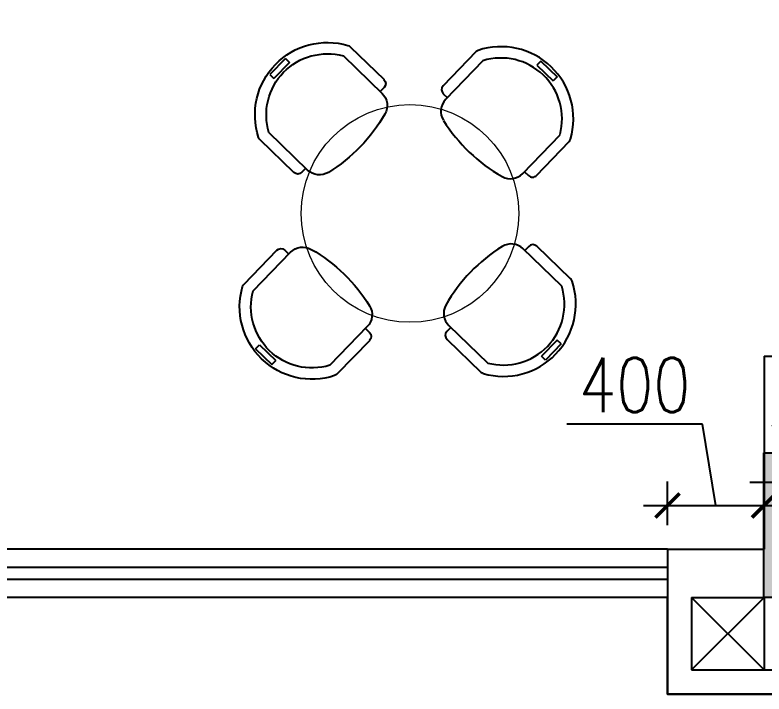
# Model space of a CAD drawing. Extents: x -32840 to 422982, y 280745 to 888746.
# Drawn here: x 100174 to 103278, y 804288 to 807103 of the extents above; entities that cross this region are included whole.
import ezdxf

# ---------------------------------------------------------------- set-up
doc = ezdxf.new("R2010")
doc.units = 0
doc.header["$LTSCALE"] = 1000
doc.header["$PDMODE"] = 3
doc.linetypes.add('CONTINOUS', pattern=[0])
doc.linetypes.add('HIDDEN', pattern=[0.375, 0.25, -0.125])
doc.layers.get('Defpoints').update_dxf_attribs({"linetype": 'HIDDEN'})
for name, color, linetype in [('a-dim', 3, 'Continuous'), ('A-duct', 1, 'Continuous'), ('A-WALL', 7, 'CONTINOUS'), ('a-win', 1, 'Continuous'), ('S-RCWALL', 10, 'Continuous'), ('S-RCWALL HATCH', 165, 'Continuous')]:
    doc.layers.add(name, color=color, linetype=linetype)
doc.layers.add('N-FURN', color=1, linetype='Continuous', lineweight=20)
doc.layers.add('RA-Furniture', color=1, linetype='Continuous', lineweight=25)
doc.styles.add('ROMANS', font='romans.shx', dxfattribs={"width": 0.8})
doc.dimstyles.new('dim-1', dxfattribs={"dimscale": 100, "dimtxt": 2.25, "dimasz": 1, "dimexe": 1, "dimexo": 1, "dimgap": 0.5, "dimtad": 1, "dimdec": 0, "dimzin": 3, "dimdsep": 46, "dimtxsty": 'ROMANS', "dimblk": 'ARCHTICK', "dimcen": 0.0625, "dimdle": 1, "dimclrd": 256, "dimclre": 256, "dimclrt": 6, "dimadec": 0, "dimazin": 0, "dimtfac": 1, "dimtdec": 0, "dimtix": 1, "dimtmove": 1, "dimatfit": 3, "dimfxl": 1, "dimfrac": 2, "dimtolj": 1, "dimtzin": 3, "dimarcsym": 0})

# ---------------------------------------------------------------- blocks, each defined once
blk = doc.blocks.new('_ArchTick')
at = {"color": 0, "linetype": 'ByBlock', "const_width": 0.15}
blk.add_lwpolyline([(-0.5, -0.5), (0.5, 0.5)], dxfattribs=at)
blk = doc.blocks.new('*D1308')
at = {"layer": 'a-dim', "lineweight": -2, "transparency": 16777216}
for p, q in [((103023.5, 805406.7, 0), (102460.7, 805406.7, 0)), ((103077.9, 805069.4, 0), (103023.5, 805406.7, 0)), ((102877.9, 804987.9, 0), (102877.9, 805169.4, 0)), ((103277.9, 804987.9, 0), (103277.9, 805169.4, 0)), ((102777.9, 805069.4, 0), (103377.9, 805069.4, 0))]:
    blk.add_line(p, q, dxfattribs=at)
at = {"layer": 'Defpoints', "color": 0, "transparency": 16777216}
for p in [(103277.9, 805069.4, 0), (102877.9, 804887.9, 0), (103277.9, 804887.9, 0)]:
    blk.add_point(p, dxfattribs=at)
at = {"layer": 'a-dim', "lineweight": -2, "transparency": 16777216, "xscale": 100, "yscale": 100, "zscale": 100, "rotation": 180}
blk.add_blockref('_ArchTick', (102877.9, 805069.4, 0), dxfattribs=at)
at = {"layer": 'a-dim', "lineweight": -2, "transparency": 16777216, "xscale": 100, "yscale": 100, "zscale": 100}
blk.add_blockref('_ArchTick', (103277.9, 805069.4, 0), dxfattribs=at)
at = {"layer": 'a-dim', "color": 6, "transparency": 16777216, "insert": (102742.1, 805569.2, 0), "char_height": 225, "attachment_point": 5, "style": 'ROMANS'}
blk.add_mtext('\\A1;400', dxfattribs=at)
blk = doc.blocks.new('*D1425')
at = {"layer": 'a-dim', "lineweight": -2, "transparency": 16777216}
for p, q in [((103927.9, 805165.2, 0), (103219.3, 805165.2, 0)), ((104127.8, 804890.2, 0), (103927.9, 805165.2, 0)), ((103577.9, 804787.9, 0), (103577.9, 804990.2, 0)), ((104677.8, 804787.9, 0), (104677.8, 804990.2, 0)), ((103477.9, 804890.2, 0), (104777.8, 804890.2, 0))]:
    blk.add_line(p, q, dxfattribs=at)
at = {"layer": 'Defpoints', "color": 0, "transparency": 16777216}
for p in [(104677.8, 804890.2, 0), (103577.9, 804687.9, 0), (104677.8, 804687.9, 0)]:
    blk.add_point(p, dxfattribs=at)
at = {"layer": 'a-dim', "lineweight": -2, "transparency": 16777216, "xscale": 100, "yscale": 100, "zscale": 100, "rotation": 180}
blk.add_blockref('_ArchTick', (103577.9, 804890.2, 0), dxfattribs=at)
at = {"layer": 'a-dim', "lineweight": -2, "transparency": 16777216, "xscale": 100, "yscale": 100, "zscale": 100}
blk.add_blockref('_ArchTick', (104677.8, 804890.2, 0), dxfattribs=at)
at = {"layer": 'a-dim', "color": 6, "transparency": 16777216, "insert": (103573.6, 805327.7, 0), "char_height": 225, "attachment_point": 5, "style": 'ROMANS'}
blk.add_mtext('\\A1;1100', dxfattribs=at)
blk = doc.blocks.new('CH1')
at = {"layer": 'RA-Furniture'}
for p, q in [((-0.92, -2.02), (2.83, -2.02)), ((-0.92, -2.02), (-0.92, -2.96)), ((2.83, -2.02), (2.83, -2.96)), ((-0.92, -2.96), (2.83, -2.96)), ((-9.78, -8.39), (-9.78, -16.19)), ((-7.9, -8.62), (-7.9, -17.56)), ((9.82, -17.56), (9.82, -8.62)), ((11.69, -16.19), (11.69, -8.39)), ((-8.84, -17.13), (-7.9, -17.13)), ((9.82, -17.13), (10.75, -17.13))]:
    blk.add_line(p, q, dxfattribs=at)
for centre, radius, start, end in [((0.96, -13.52), 12, 27.6754, 152.3246), ((0.96, -13.52), 10.12, 28.955, 151.045), ((-8.84, -8.39), 0.937, 152.3246, 180), ((10.75, -8.39), 0.937, 0, 27.6754), ((-8.84, -16.19), 0.937, 180, 270), ((10.75, -16.19), 0.937, 270, 0), ((-5.09, -17.56), 2.81, 180, 255.7555), ((7, -17.56), 2.81, 284.2445, 0), ((0.96, 6.25), 27.38, 255.7555, 284.2445)]:
    blk.add_arc(centre, radius, start, end, dxfattribs=at)
blk = doc.blocks.new('NEWGR')
at = {"layer": 'S-RCWALL HATCH'}
blk.add_hatch(color=253, dxfattribs=at).paths.add_polyline_path([(240967.9, 389431.2), (241267.9, 389431.2), (241267.9, 388831.2), (240967.9, 388831.2)])
at = {"layer": 'S-RCWALL'}
blk.add_lwpolyline([(240967.9, 389431.2), (241267.9, 389431.2), (241267.9, 388831.2), (240967.9, 388831.2)], close=True, dxfattribs=at)

msp = doc.modelspace()

# ---------------------------------------------------------------- linework, layer by layer
at = {"layer": 'A-duct'}
for p, q in [((103277.9, 804387.9, 0), (102977.9, 804687.9, 0)), ((103277.9, 804687.9, 0), (102977.9, 804387.9, 0)), ((103277.9, 804687.9, 0), (103277.9, 804387.9, 0))]:
    msp.add_line(p, q, dxfattribs=at)
at = {"layer": 'A-WALL'}
for p, q in [((103277.9, 805687.9, 0), (103277.9, 804887.9, 0)), ((103277.9, 805687.9, 0), (103477.9, 805687.9, 0)), ((102877.9, 804887.9, 0), (102877.9, 804287.9, 0)), ((102877.9, 804887.9, 0), (103277.9, 804887.9, 0)), ((102977.9, 804687.9, 0), (102977.9, 804387.9, 0)), ((102977.9, 804687.9, 0), (103277.9, 804687.9, 0)), ((102977.9, 804387.9, 0), (103377.9, 804387.9, 0)), ((102877.9, 804287.9, 0), (103577.9, 804287.9, 0))]:
    msp.add_line(p, q, dxfattribs=at)
at = {"layer": 'A-WALL', "elevation": 0, "flags": 128}
msp.add_lwpolyline([(109377.9, 825287.9), (113977.9, 825287.7), (113977.9, 808587.7), (108177.9, 808587.9), (108177.9, 808587.9), (106477.9, 808587.9), (106477.9, 808587.9), (103477.9, 808587.9), (103477.9, 805287.9), (103577.9, 805287.9), (103577.9, 804287.9), (102877.9, 804287.9), (102877.9, 804687.9), (91377.9, 804687.9), (91377.9, 804287.9), (90677.9, 804287.9), (90677.9, 805287.9), (84677.9, 805287.9), (84677.9, 805287.9), (83477.9, 805287.9), (83477.9, 805287.9), (78577.9, 805287.9), (78577.9, 818487.9)], dxfattribs=at)
at = {"layer": 'a-win'}
for p, q in [((102877.9, 804887.9, 0), (97477.9, 804887.9, 0)), ((102877.9, 804812.9, 0), (97477.9, 804812.9, 0)), ((102877.9, 804762.9, 0), (97477.9, 804762.9, 0)), ((102877.9, 804687.9, 0), (97477.9, 804687.9, 0))]:
    msp.add_line(p, q, dxfattribs=at)
at = {"layer": 'N-FURN', "color": 2}
msp.add_circle((101810.6, 806280.1, -1), 451.1, dxfattribs=at)

# ---------------------------------------------------------------- block references
for p, xscale, yscale, zscale, rotation in [((101242.4, 806941.5, -1), -24.99166666803579, 24.9916666680358, 24.9916666680358, 45.85713901868323), ((102404.5, 806932, -1), 24.99166666803587, 24.99166666803587, 24.99166666803587, 316.1943273088669), ((101152.1, 805666.9, -1), -24.99166666803572, 24.99166666803573, 24.99166666803573, 135.8571390186831)]:
    msp.add_blockref('CH1', p, dxfattribs=dict(at, xscale=xscale, yscale=yscale, zscale=zscale, rotation=rotation))
at = {"layer": 'N-FURN', "color": 2, "extrusion": (0, 0, -1), "xscale": -24.99166666803576, "yscale": 24.99166666803576, "zscale": -24.99166666803576, "rotation": 133.8819727324358}
msp.add_blockref('CH1', (-102458.2, 805687.6, 1), dxfattribs=at)
at = {"layer": 'S-RCWALL'}
msp.add_blockref('NEWGR', (-137690.3, 415856.7, 0), dxfattribs=at)

# ---------------------------------------------------------------- dimensions: what is measured, and where the dimension line sits
at = {"layer": 'a-dim'}
for base, p1, p2, picture, middle in [((103277.9, 805069.4, 0), (102877.9, 804887.9, 0), (103277.9, 804887.9, 0), '*D1308', (102973.5, 805406.7, 0)), ((104677.8, 804890.2, 0), (103577.9, 804687.9, 0), (104677.8, 804687.9, 0), '*D1425', (103877.9, 805165.2, 0))]:
    dim = msp.add_linear_dim(base=base, p1=p1, p2=p2, dimstyle='dim-1', dxfattribs=at)
    dim.commit()
    dim.dimension.update_dxf_attribs({"geometry": picture, "text_midpoint": middle, "dimtype": 160})

doc.saveas('drawing.dxf')
